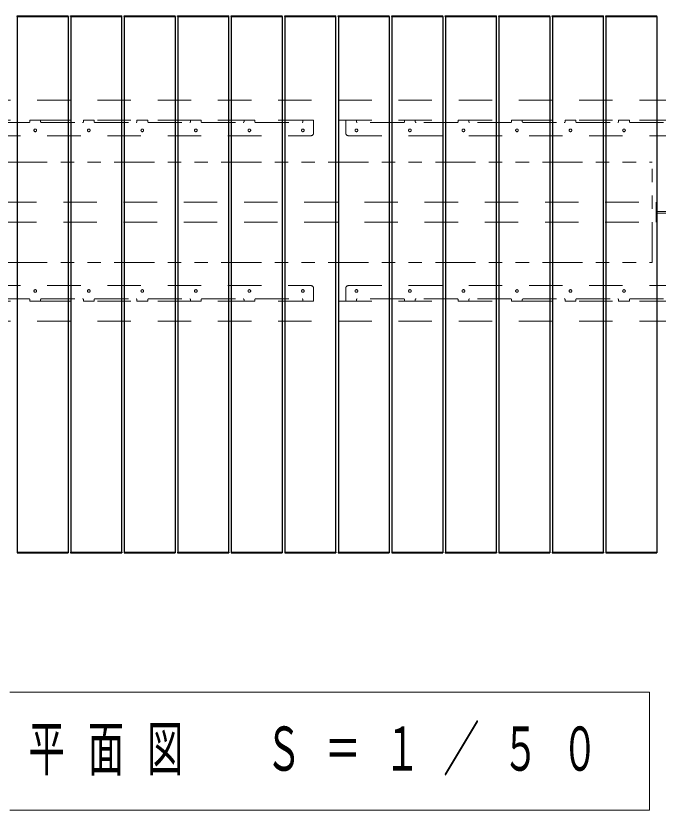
# Model space of a CAD drawing. Units: millimetres on the paper. Extents: x -385 to 0, y -10 to 267.
# Drawn here: x -294.6 to -246.6, y 167 to 226.3 of the extents above; entities that cross this region are included whole.
import ezdxf

# ---------------------------------------------------------------- set-up
doc = ezdxf.new("R2010")
doc.units = ezdxf.units.MM
doc.linetypes.add('USER1', pattern=[4.5, 2.5, -2])
doc.linetypes.add('USER3', pattern=[8, 3, -1, 1, -1, 1, -1])
doc.layers.add('LY_1', color=7, linetype='Continuous', lineweight=25)
doc.styles.add('ＭＳ ゴシック', font='')
doc.styles.get('ＭＳ ゴシック').set_extended_font_data('MS Gothic')

msp = doc.modelspace()

# ---------------------------------------------------------------- linework, layer by layer
at = {"layer": 'LY_1', "color": 131}
for p, q in [((-294.537, 226.281), (-294.537, 226.333)), ((-294.537, 226.333), (-290.717, 226.333)), ((-294.537, 226.281), (-290.717, 226.281)), ((-294.527, 226.281), (-294.527, 186.281)), ((-290.727, 226.281), (-290.727, 186.281)), ((-290.717, 226.281), (-290.717, 226.333)), ((-290.537, 226.281), (-290.537, 226.333)), ((-290.537, 226.333), (-286.717, 226.333)), ((-290.537, 226.281), (-286.717, 226.281)), ((-290.527, 226.281), (-290.527, 186.281)), ((-286.727, 226.281), (-286.727, 186.281)), ((-286.717, 226.281), (-286.717, 226.333)), ((-286.537, 226.281), (-286.537, 226.333)), ((-286.537, 226.333), (-282.717, 226.333)), ((-286.537, 226.281), (-282.717, 226.281)), ((-286.527, 226.281), (-286.527, 186.281)), ((-282.727, 226.281), (-282.727, 186.281)), ((-282.717, 226.281), (-282.717, 226.333)), ((-282.537, 226.281), (-282.537, 226.333)), ((-282.537, 226.333), (-278.717, 226.333)), ((-282.537, 226.281), (-278.717, 226.281)), ((-282.527, 226.281), (-282.527, 186.281)), ((-278.727, 226.281), (-278.727, 186.281)), ((-278.717, 226.281), (-278.717, 226.333)), ((-278.537, 226.281), (-278.537, 226.333)), ((-278.537, 226.333), (-274.717, 226.333)), ((-278.537, 226.281), (-274.717, 226.281)), ((-278.527, 226.281), (-278.527, 186.281)), ((-274.727, 226.281), (-274.727, 186.281)), ((-274.717, 226.281), (-274.717, 226.333)), ((-274.537, 226.281), (-274.537, 226.333)), ((-274.537, 226.333), (-270.717, 226.333)), ((-274.537, 226.281), (-270.717, 226.281)), ((-274.527, 226.281), (-274.527, 186.281)), ((-270.727, 226.281), (-270.727, 186.281)), ((-270.717, 226.281), (-270.717, 226.333)), ((-270.537, 226.281), (-270.537, 226.333)), ((-270.537, 226.333), (-266.717, 226.333)), ((-270.537, 226.281), (-266.717, 226.281)), ((-270.527, 226.281), (-270.527, 186.281)), ((-266.727, 226.281), (-266.727, 186.281)), ((-266.717, 226.281), (-266.717, 226.333)), ((-266.537, 226.281), (-266.537, 226.333)), ((-266.537, 226.333), (-262.717, 226.333)), ((-266.537, 226.281), (-262.717, 226.281)), ((-266.527, 226.281), (-266.527, 186.281)), ((-262.727, 226.281), (-262.727, 186.281)), ((-262.717, 226.281), (-262.717, 226.333)), ((-262.537, 226.281), (-262.537, 226.333)), ((-262.537, 226.333), (-258.717, 226.333)), ((-262.537, 226.281), (-258.717, 226.281)), ((-262.527, 226.281), (-262.527, 186.281)), ((-258.727, 226.281), (-258.727, 186.281)), ((-258.717, 226.281), (-258.717, 226.333)), ((-258.537, 226.281), (-258.537, 226.333)), ((-258.537, 226.333), (-254.717, 226.333)), ((-258.537, 226.281), (-254.717, 226.281)), ((-258.527, 226.281), (-258.527, 186.281)), ((-254.727, 226.281), (-254.727, 186.281)), ((-254.717, 226.281), (-254.717, 226.333)), ((-254.537, 226.281), (-254.537, 226.333)), ((-254.537, 226.333), (-250.717, 226.333)), ((-254.537, 226.281), (-250.717, 226.281)), ((-254.527, 226.281), (-254.527, 186.281)), ((-250.727, 226.281), (-250.727, 186.281)), ((-250.717, 226.281), (-250.717, 226.333)), ((-250.537, 226.281), (-250.537, 226.333)), ((-250.537, 226.333), (-246.717, 226.333)), ((-250.537, 226.281), (-246.717, 226.281)), ((-250.527, 226.281), (-250.527, 186.281)), ((-246.727, 226.281), (-246.727, 186.281)), ((-246.717, 226.281), (-246.717, 226.333)), ((-294.537, 186.281), (-290.717, 186.281)), ((-294.537, 186.281), (-294.537, 186.229)), ((-294.537, 186.229), (-290.717, 186.229)), ((-290.717, 186.281), (-290.717, 186.229)), ((-290.537, 186.281), (-286.717, 186.281)), ((-290.537, 186.281), (-290.537, 186.229)), ((-290.537, 186.229), (-286.717, 186.229)), ((-286.717, 186.281), (-286.717, 186.229)), ((-286.537, 186.281), (-282.717, 186.281)), ((-286.537, 186.281), (-286.537, 186.229)), ((-286.537, 186.229), (-282.717, 186.229)), ((-282.717, 186.281), (-282.717, 186.229)), ((-282.537, 186.281), (-278.717, 186.281)), ((-282.537, 186.281), (-282.537, 186.229)), ((-282.537, 186.229), (-278.717, 186.229)), ((-278.717, 186.281), (-278.717, 186.229)), ((-278.537, 186.281), (-274.717, 186.281)), ((-278.537, 186.281), (-278.537, 186.229)), ((-278.537, 186.229), (-274.717, 186.229)), ((-274.717, 186.281), (-274.717, 186.229)), ((-274.537, 186.281), (-270.717, 186.281)), ((-274.537, 186.281), (-274.537, 186.229)), ((-274.537, 186.229), (-270.717, 186.229)), ((-270.717, 186.281), (-270.717, 186.229)), ((-270.537, 186.281), (-266.717, 186.281)), ((-270.537, 186.281), (-270.537, 186.229)), ((-270.537, 186.229), (-266.717, 186.229)), ((-266.717, 186.281), (-266.717, 186.229)), ((-266.537, 186.281), (-262.717, 186.281)), ((-266.537, 186.281), (-266.537, 186.229)), ((-266.537, 186.229), (-262.717, 186.229)), ((-262.717, 186.281), (-262.717, 186.229)), ((-262.537, 186.281), (-258.717, 186.281)), ((-262.537, 186.281), (-262.537, 186.229)), ((-262.537, 186.229), (-258.717, 186.229)), ((-258.717, 186.281), (-258.717, 186.229)), ((-258.537, 186.281), (-254.717, 186.281)), ((-258.537, 186.281), (-258.537, 186.229)), ((-258.537, 186.229), (-254.717, 186.229)), ((-254.717, 186.281), (-254.717, 186.229)), ((-254.537, 186.281), (-250.717, 186.281)), ((-254.537, 186.281), (-254.537, 186.229)), ((-254.537, 186.229), (-250.717, 186.229)), ((-250.717, 186.281), (-250.717, 186.229)), ((-250.537, 186.281), (-246.717, 186.281)), ((-250.537, 186.281), (-250.537, 186.229)), ((-250.537, 186.229), (-246.717, 186.229)), ((-246.717, 186.281), (-246.717, 186.229))]:
    msp.add_line(p, q, dxfattribs=at)
at = {"layer": 'LY_1', "color": 4, "linetype": 'USER1', "lineweight": 13}
for p, q in [((-306.527, 220.031), (-234.737, 220.031)), ((-306.527, 218.531), (-234.737, 218.531)), ((-306.527, 205.031), (-234.737, 205.031)), ((-306.527, 203.531), (-234.737, 203.531))]:
    msp.add_line(p, q, dxfattribs=at)
at = {"layer": 'LY_1', "color": 190, "linetype": 'USER1', "lineweight": 13}
for p, q in [((-293.637, 218.371), (-296.717, 218.371)), ((-293.577, 218.531), (-292.777, 218.531)), ((-293.577, 218.531), (-293.577, 218.431)), ((-292.777, 218.531), (-292.777, 218.431)), ((-292.717, 218.371), (-289.637, 218.371)), ((-289.577, 218.531), (-288.777, 218.531)), ((-289.577, 218.531), (-289.577, 218.431)), ((-288.777, 218.531), (-288.777, 218.431)), ((-288.717, 218.371), (-285.637, 218.371)), ((-285.577, 218.531), (-284.777, 218.531)), ((-285.577, 218.531), (-285.577, 218.431)), ((-284.777, 218.531), (-284.777, 218.431)), ((-284.717, 218.371), (-281.637, 218.371)), ((-281.577, 218.531), (-280.777, 218.531)), ((-281.577, 218.531), (-281.577, 218.431)), ((-280.777, 218.531), (-280.777, 218.431)), ((-280.717, 218.371), (-277.637, 218.371)), ((-277.577, 218.531), (-276.777, 218.531)), ((-277.577, 218.531), (-277.577, 218.431)), ((-276.777, 218.531), (-276.777, 218.431)), ((-276.717, 218.371), (-273.237, 218.371)), ((-273.177, 218.531), (-272.377, 218.531)), ((-273.177, 218.531), (-273.177, 218.431)), ((-272.377, 218.531), (-272.377, 217.581)), ((-269.977, 218.531), (-269.177, 218.531)), ((-269.977, 218.531), (-269.977, 217.581)), ((-269.177, 218.531), (-269.177, 218.431)), ((-265.637, 218.371), (-269.117, 218.371)), ((-265.577, 218.531), (-264.777, 218.531)), ((-265.577, 218.531), (-265.577, 218.431)), ((-264.777, 218.531), (-264.777, 218.431)), ((-261.637, 218.371), (-264.717, 218.371)), ((-261.577, 218.531), (-260.777, 218.531)), ((-261.577, 218.531), (-261.577, 218.431)), ((-260.777, 218.531), (-260.777, 218.431)), ((-257.637, 218.371), (-260.717, 218.371)), ((-257.577, 218.531), (-256.777, 218.531)), ((-257.577, 218.531), (-257.577, 218.431)), ((-256.777, 218.531), (-256.777, 218.431)), ((-256.717, 218.371), (-253.637, 218.371)), ((-253.577, 218.531), (-252.777, 218.531)), ((-253.577, 218.531), (-253.577, 218.431)), ((-252.777, 218.531), (-252.777, 218.431)), ((-252.717, 218.371), (-249.637, 218.371)), ((-249.577, 218.531), (-248.777, 218.531)), ((-249.577, 218.531), (-249.577, 218.431)), ((-248.777, 218.531), (-248.777, 218.431)), ((-248.717, 218.371), (-245.637, 218.371)), ((-305.777, 217.381), (-272.577, 217.381)), ((-269.777, 217.381), (-236.577, 217.381)), ((-305.777, 206.181), (-272.577, 206.181)), ((-272.377, 205.031), (-272.377, 205.981)), ((-269.977, 205.031), (-269.977, 205.981)), ((-269.777, 206.181), (-236.577, 206.181)), ((-293.637, 205.191), (-296.717, 205.191)), ((-293.577, 205.031), (-293.577, 205.131)), ((-293.577, 205.031), (-292.777, 205.031)), ((-292.777, 205.031), (-292.777, 205.131)), ((-292.717, 205.191), (-289.637, 205.191)), ((-289.577, 205.031), (-289.577, 205.131)), ((-289.577, 205.031), (-288.777, 205.031)), ((-288.777, 205.031), (-288.777, 205.131)), ((-288.717, 205.191), (-285.637, 205.191)), ((-285.577, 205.031), (-285.577, 205.131)), ((-285.577, 205.031), (-284.777, 205.031)), ((-284.777, 205.031), (-284.777, 205.131)), ((-284.717, 205.191), (-281.637, 205.191)), ((-281.577, 205.031), (-281.577, 205.131)), ((-281.577, 205.031), (-280.777, 205.031)), ((-280.777, 205.031), (-280.777, 205.131)), ((-280.717, 205.191), (-277.637, 205.191)), ((-277.577, 205.031), (-277.577, 205.131)), ((-277.577, 205.031), (-276.777, 205.031)), ((-276.777, 205.031), (-276.777, 205.131)), ((-276.717, 205.191), (-273.237, 205.191)), ((-273.177, 205.031), (-273.177, 205.131)), ((-273.177, 205.031), (-272.377, 205.031)), ((-269.977, 205.031), (-269.177, 205.031)), ((-269.177, 205.031), (-269.177, 205.131)), ((-265.637, 205.191), (-269.117, 205.191)), ((-265.577, 205.031), (-265.577, 205.131)), ((-265.577, 205.031), (-264.777, 205.031)), ((-264.777, 205.031), (-264.777, 205.131)), ((-261.637, 205.191), (-264.717, 205.191)), ((-261.577, 205.031), (-261.577, 205.131)), ((-261.577, 205.031), (-260.777, 205.031)), ((-260.777, 205.031), (-260.777, 205.131)), ((-257.637, 205.191), (-260.717, 205.191)), ((-257.577, 205.031), (-257.577, 205.131)), ((-257.577, 205.031), (-256.777, 205.031)), ((-256.777, 205.031), (-256.777, 205.131)), ((-256.717, 205.191), (-253.637, 205.191)), ((-253.577, 205.031), (-253.577, 205.131)), ((-253.577, 205.031), (-252.777, 205.031)), ((-252.777, 205.031), (-252.777, 205.131)), ((-252.717, 205.191), (-249.637, 205.191)), ((-249.577, 205.031), (-249.577, 205.131)), ((-249.577, 205.031), (-248.777, 205.031)), ((-248.777, 205.031), (-248.777, 205.131)), ((-248.717, 205.191), (-245.637, 205.191))]:
    msp.add_line(p, q, dxfattribs=at)
at = {"layer": 'LY_1', "linetype": 'USER3', "lineweight": 13}
for p, q in [((-295.277, 215.411), (-247.077, 215.411)), ((-247.077, 207.911), (-247.077, 215.411)), ((-295.277, 207.911), (-247.077, 207.911))]:
    msp.add_line(p, q, dxfattribs=at)
at = {"layer": 'LY_1', "linetype": 'USER1', "lineweight": 13}
for p, q in [((-295.577, 212.411), (-246.777, 212.411)), ((-246.777, 210.911), (-246.777, 212.411)), ((-245.577, 211.721), (-246.777, 211.721)), ((-245.577, 211.601), (-246.777, 211.601)), ((-295.577, 210.911), (-246.777, 210.911))]:
    msp.add_line(p, q, dxfattribs=at)
at = {"layer": 'LY_1', "lineweight": 13}
for p, q in [((-247.277, 175.798), (-295.077, 175.798)), ((-247.277, 166.998), (-247.277, 175.798)), ((-295.077, 166.998), (-247.277, 166.998))]:
    msp.add_line(p, q, dxfattribs=at)
at = {"layer": 'LY_1', "color": 190, "linetype": 'USER1', "lineweight": 13}
for centre in [(-293.177, 217.781), (-289.177, 217.781), (-285.177, 217.781), (-281.177, 217.781), (-277.177, 217.781), (-273.177, 217.781), (-269.177, 217.781), (-265.177, 217.781), (-261.177, 217.781), (-257.177, 217.781), (-253.177, 217.781), (-249.177, 217.781), (-293.177, 205.781), (-289.177, 205.781), (-285.177, 205.781), (-281.177, 205.781), (-277.177, 205.781), (-273.177, 205.781), (-269.177, 205.781), (-265.177, 205.781), (-261.177, 205.781), (-257.177, 205.781), (-253.177, 205.781), (-249.177, 205.781)]:
    msp.add_circle(centre, 0.1, dxfattribs=at)
for centre, radius, start, end in [((-293.637, 218.431), 0.06, 270, 0), ((-292.717, 218.431), 0.06, 180, 270), ((-289.637, 218.431), 0.06, 270, 0), ((-288.717, 218.431), 0.06, 180, 270), ((-285.637, 218.431), 0.06, 270, 0), ((-284.717, 218.431), 0.06, 180, 270), ((-281.637, 218.431), 0.06, 270, 0), ((-280.717, 218.431), 0.06, 180, 270), ((-277.637, 218.431), 0.06, 270, 0), ((-276.717, 218.431), 0.06, 180, 270), ((-273.237, 218.431), 0.06, 270, 0), ((-269.117, 218.431), 0.06, 180, 270), ((-265.637, 218.431), 0.06, 270, 0), ((-264.717, 218.431), 0.06, 180, 270), ((-261.637, 218.431), 0.06, 270, 0), ((-260.717, 218.431), 0.06, 180, 270), ((-257.637, 218.431), 0.06, 270, 0), ((-256.717, 218.431), 0.06, 180, 270), ((-253.637, 218.431), 0.06, 270, 0), ((-252.717, 218.431), 0.06, 180, 270), ((-249.637, 218.431), 0.06, 270, 0), ((-248.717, 218.431), 0.06, 180, 270), ((-272.577, 217.581), 0.2, 270, 0), ((-269.777, 217.581), 0.2, 180, 270), ((-272.577, 205.981), 0.2, 0, 90), ((-269.777, 205.981), 0.2, 90, 180), ((-293.637, 205.131), 0.06, 0, 90), ((-292.717, 205.131), 0.06, 90, 180), ((-289.637, 205.131), 0.06, 0, 90), ((-288.717, 205.131), 0.06, 90, 180), ((-285.637, 205.131), 0.06, 0, 90), ((-284.717, 205.131), 0.06, 90, 180), ((-281.637, 205.131), 0.06, 0, 90), ((-280.717, 205.131), 0.06, 90, 180), ((-277.637, 205.131), 0.06, 0, 90), ((-276.717, 205.131), 0.06, 90, 180), ((-273.237, 205.131), 0.06, 0, 90), ((-269.117, 205.131), 0.06, 90, 180), ((-265.637, 205.131), 0.06, 0, 90), ((-264.717, 205.131), 0.06, 90, 180), ((-261.637, 205.131), 0.06, 0, 90), ((-260.717, 205.131), 0.06, 90, 180), ((-257.637, 205.131), 0.06, 0, 90), ((-256.717, 205.131), 0.06, 90, 180), ((-253.637, 205.131), 0.06, 0, 90), ((-252.717, 205.131), 0.06, 90, 180), ((-249.637, 205.131), 0.06, 0, 90), ((-248.717, 205.131), 0.06, 90, 180)]:
    msp.add_arc(centre, radius, start, end, dxfattribs=at)

# ---------------------------------------------------------------- texts
at = {"layer": 'LY_1', "insert": (-293.677, 171.398), "char_height": 3.299, "attachment_point": 4, "style": 'ＭＳ ゴシック'}
msp.add_mtext('\\T1.64;\\W0.6;平面図\u3000Ｓ＝１／５０', dxfattribs=at)

doc.saveas('drawing.dxf')
